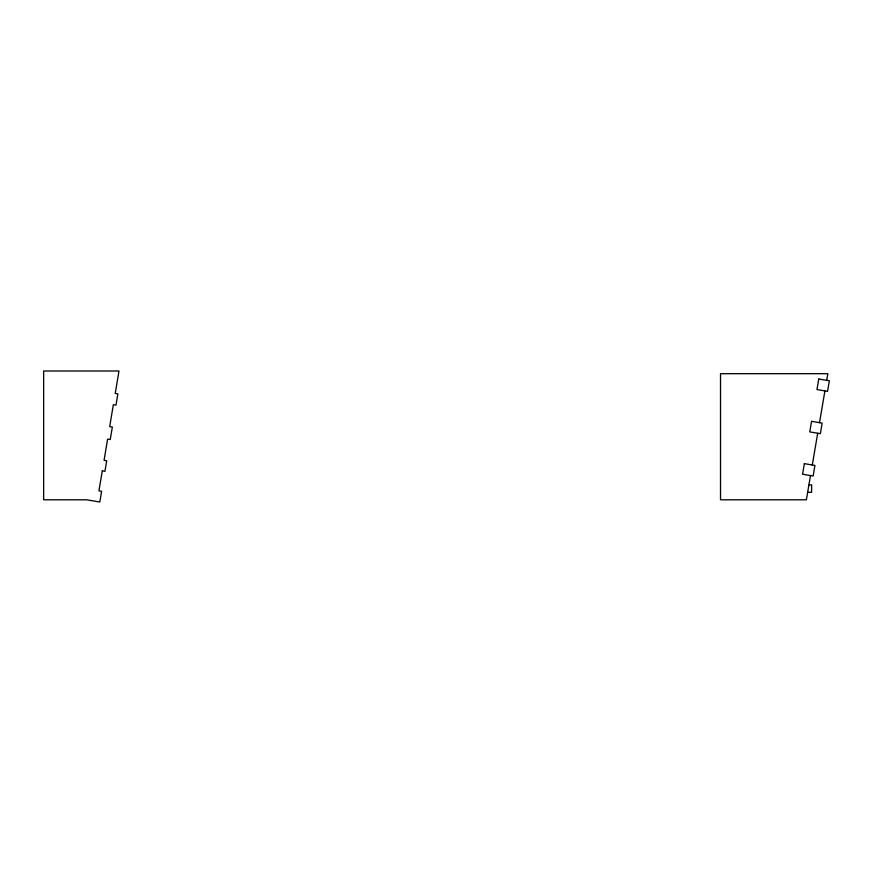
<?xml version="1.0" encoding="UTF-8"?>
<svg xmlns="http://www.w3.org/2000/svg" width="873" height="873" viewBox="0 0 873 873"><rect width="100%" height="100%" fill="white"/><g stroke="black" fill="none" stroke-linecap="round" stroke-linejoin="round"><path stroke-width="1.31" d="M810.493 475.567L806.379 499.793L720.52 499.793L720.52 373.688L827.844 373.688L826.709 380.344M812.294 464.993L817.695 433.248M819.507 422.674L824.909 390.929M808.922 484.842L811.606 484.842L811.606 492.285L807.656 492.285M102.283 470.896L98.955 490.822L101.606 491.27L99.806 501.997L86.58 499.793L43.65 499.793L43.65 371.003L118.979 371.003L115.236 393.439L117.877 393.876L116 405.116L113.348 404.679L109.692 426.591L112.333 427.039L110.249 439.523L107.608 439.075L104.062 460.311L106.702 460.748L104.935 471.333L102.283 470.896M804.36 463.639L802.56 474.214L813.145 476.014L814.946 465.44L804.36 463.639M811.563 421.321L809.762 431.895L820.347 433.695L822.148 423.121L811.563 421.321M818.765 379.002L816.964 389.576L827.549 391.377L829.35 380.803L818.765 379.002"/></g></svg>
